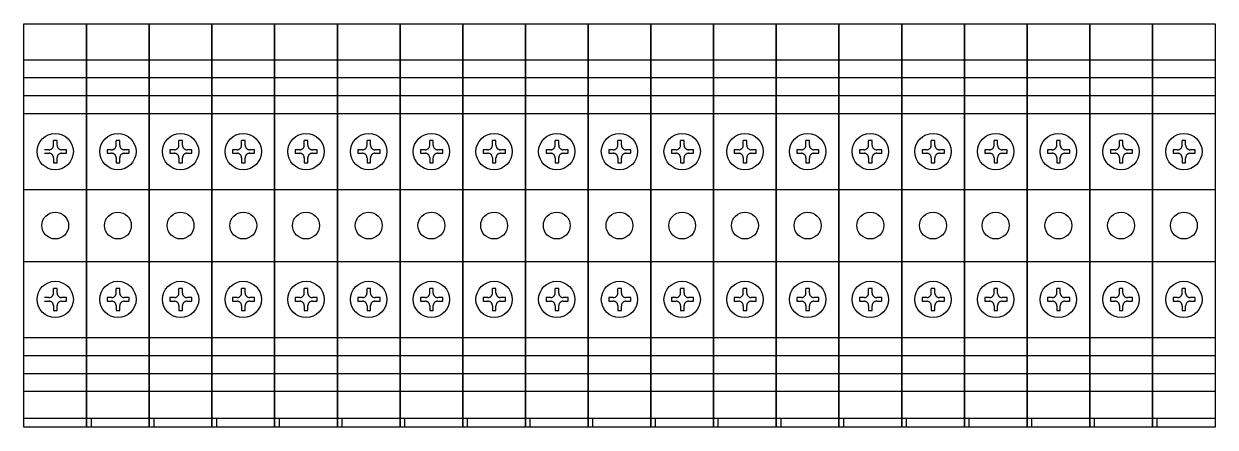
# Model space of a CAD drawing. Extents: x 384754 to 385554, y 356566 to 358766.
# Drawn here: x 385264.6 to 385397.7, y 357416.1 to 357461.1 of the extents above; entities that cross this region are included whole.
import ezdxf

# ---------------------------------------------------------------- set-up
doc = ezdxf.new("R2010")
doc.units = 0
doc.header["$MEASUREMENT"] = 0
doc.linetypes.add('ACAD_ISO02W100', pattern=[15, 12, -3])
doc.layers.add('Layer1', color=7, linetype='Continuous')
doc.layers.add('文字', color=3, linetype='Continuous')

msp = doc.modelspace()

# ---------------------------------------------------------------- linework, layer by layer
at = {"color": 7}
for p, q in [((385264.63, 357457.1), (385271.63, 357457.1)), ((385278.63, 357457.1), (385285.63, 357457.1)), ((385299.64, 357457.1), (385306.64, 357457.1)), ((385313.64, 357457.1), (385320.64, 357457.1)), ((385334.64, 357457.1), (385341.64, 357457.1)), ((385348.65, 357457.1), (385355.65, 357457.1)), ((385369.65, 357457.1), (385376.65, 357457.1)), ((385383.65, 357457.1), (385390.65, 357457.1)), ((385264.63, 357455.1), (385271.63, 357455.1)), ((385278.63, 357455.1), (385285.63, 357455.1)), ((385299.64, 357455.1), (385306.64, 357455.1)), ((385313.64, 357455.1), (385320.64, 357455.1)), ((385334.64, 357455.1), (385341.64, 357455.1)), ((385348.65, 357455.1), (385355.65, 357455.1)), ((385369.65, 357455.1), (385376.65, 357455.1)), ((385383.65, 357455.1), (385390.65, 357455.1)), ((385264.63, 357453.1), (385271.63, 357453.1)), ((385278.63, 357453.1), (385285.63, 357453.1)), ((385299.64, 357453.1), (385306.64, 357453.1)), ((385313.64, 357453.1), (385320.64, 357453.1)), ((385334.64, 357453.1), (385341.64, 357453.1)), ((385348.65, 357453.1), (385355.65, 357453.1)), ((385369.65, 357453.1), (385376.65, 357453.1)), ((385383.65, 357453.1), (385390.65, 357453.1)), ((385264.63, 357451.1), (385271.63, 357451.1)), ((385278.63, 357451.1), (385285.63, 357451.1)), ((385299.64, 357451.1), (385306.64, 357451.1)), ((385313.64, 357451.1), (385320.64, 357451.1)), ((385334.64, 357451.1), (385341.64, 357451.1)), ((385348.65, 357451.1), (385355.65, 357451.1)), ((385369.65, 357451.1), (385376.65, 357451.1)), ((385383.65, 357451.1), (385390.65, 357451.1)), ((385264.63, 357442.6), (385271.63, 357442.6)), ((385278.63, 357442.6), (385285.63, 357442.6)), ((385299.64, 357442.6), (385306.64, 357442.6)), ((385313.64, 357442.6), (385320.64, 357442.6)), ((385334.64, 357442.6), (385341.64, 357442.6)), ((385348.65, 357442.6), (385355.65, 357442.6)), ((385369.65, 357442.6), (385376.65, 357442.6)), ((385383.65, 357442.6), (385390.65, 357442.6)), ((385264.63, 357434.6), (385271.63, 357434.6)), ((385278.63, 357434.6), (385285.63, 357434.6)), ((385299.64, 357434.6), (385306.64, 357434.6)), ((385313.64, 357434.6), (385320.64, 357434.6)), ((385334.64, 357434.6), (385341.64, 357434.6)), ((385348.65, 357434.6), (385355.65, 357434.6)), ((385369.65, 357434.6), (385376.65, 357434.6)), ((385383.65, 357434.6), (385390.65, 357434.6)), ((385264.63, 357426.1), (385271.63, 357426.1)), ((385278.63, 357426.1), (385285.63, 357426.1)), ((385299.64, 357426.1), (385306.64, 357426.1)), ((385313.64, 357426.1), (385320.64, 357426.1)), ((385334.64, 357426.1), (385341.64, 357426.1)), ((385348.65, 357426.1), (385355.65, 357426.1)), ((385369.65, 357426.1), (385376.65, 357426.1)), ((385383.65, 357426.1), (385390.65, 357426.1)), ((385264.63, 357424.1), (385271.63, 357424.1)), ((385278.63, 357424.1), (385285.63, 357424.1)), ((385299.64, 357424.1), (385306.64, 357424.1)), ((385313.64, 357424.1), (385320.64, 357424.1)), ((385334.64, 357424.1), (385341.64, 357424.1)), ((385348.65, 357424.1), (385355.65, 357424.1)), ((385369.65, 357424.1), (385376.65, 357424.1)), ((385383.65, 357424.1), (385390.65, 357424.1)), ((385264.63, 357422.1), (385271.63, 357422.1)), ((385278.63, 357422.1), (385285.63, 357422.1)), ((385299.64, 357422.1), (385306.64, 357422.1)), ((385313.64, 357422.1), (385320.64, 357422.1)), ((385334.64, 357422.1), (385341.64, 357422.1)), ((385348.65, 357422.1), (385355.65, 357422.1)), ((385369.65, 357422.1), (385376.65, 357422.1)), ((385383.65, 357422.1), (385390.65, 357422.1)), ((385264.63, 357420.1), (385271.63, 357420.1)), ((385278.63, 357420.1), (385285.63, 357420.1)), ((385299.64, 357420.1), (385306.64, 357420.1)), ((385313.64, 357420.1), (385320.64, 357420.1)), ((385334.64, 357420.1), (385341.64, 357420.1)), ((385348.65, 357420.1), (385355.65, 357420.1)), ((385369.65, 357420.1), (385376.65, 357420.1)), ((385383.65, 357420.1), (385390.65, 357420.1)), ((385264.63, 357417.1), (385271.63, 357417.1)), ((385278.63, 357417.1), (385285.63, 357417.1)), ((385279.13, 357417.1), (385279.13, 357416.1)), ((385299.64, 357417.1), (385306.64, 357417.1)), ((385300.14, 357417.1), (385300.14, 357416.1)), ((385313.64, 357417.1), (385320.64, 357417.1)), ((385314.14, 357417.1), (385314.14, 357416.1)), ((385334.64, 357417.1), (385341.64, 357417.1)), ((385335.14, 357417.1), (385335.14, 357416.1)), ((385348.65, 357417.1), (385355.65, 357417.1)), ((385349.15, 357417.1), (385349.15, 357416.1)), ((385369.65, 357417.1), (385376.65, 357417.1)), ((385370.15, 357417.1), (385370.15, 357416.1)), ((385383.65, 357417.1), (385390.65, 357417.1)), ((385384.15, 357417.1), (385384.15, 357416.1))]:
    msp.add_line(p, q, dxfattribs=at)
at = {"color": 4}
for p, q in [((385271.63, 357457.1), (385278.63, 357457.1)), ((385306.64, 357457.1), (385313.64, 357457.1)), ((385341.64, 357457.1), (385348.65, 357457.1)), ((385376.65, 357457.1), (385383.65, 357457.1)), ((385271.63, 357455.1), (385278.63, 357455.1)), ((385306.64, 357455.1), (385313.64, 357455.1)), ((385341.64, 357455.1), (385348.65, 357455.1)), ((385376.65, 357455.1), (385383.65, 357455.1)), ((385271.63, 357453.1), (385278.63, 357453.1)), ((385306.64, 357453.1), (385313.64, 357453.1)), ((385341.64, 357453.1), (385348.65, 357453.1)), ((385376.65, 357453.1), (385383.65, 357453.1)), ((385271.63, 357451.1), (385278.63, 357451.1)), ((385306.64, 357451.1), (385313.64, 357451.1)), ((385341.64, 357451.1), (385348.65, 357451.1)), ((385376.65, 357451.1), (385383.65, 357451.1)), ((385271.63, 357442.6), (385278.63, 357442.6)), ((385306.64, 357442.6), (385313.64, 357442.6)), ((385341.64, 357442.6), (385348.65, 357442.6)), ((385376.65, 357442.6), (385383.65, 357442.6)), ((385271.63, 357434.6), (385278.63, 357434.6)), ((385306.64, 357434.6), (385313.64, 357434.6)), ((385341.64, 357434.6), (385348.65, 357434.6)), ((385376.65, 357434.6), (385383.65, 357434.6)), ((385271.63, 357426.1), (385278.63, 357426.1)), ((385306.64, 357426.1), (385313.64, 357426.1)), ((385341.64, 357426.1), (385348.65, 357426.1)), ((385376.65, 357426.1), (385383.65, 357426.1)), ((385271.63, 357424.1), (385278.63, 357424.1)), ((385306.64, 357424.1), (385313.64, 357424.1)), ((385341.64, 357424.1), (385348.65, 357424.1)), ((385376.65, 357424.1), (385383.65, 357424.1)), ((385271.63, 357422.1), (385278.63, 357422.1)), ((385306.64, 357422.1), (385313.64, 357422.1)), ((385341.64, 357422.1), (385348.65, 357422.1)), ((385376.65, 357422.1), (385383.65, 357422.1)), ((385271.63, 357420.1), (385278.63, 357420.1)), ((385306.64, 357420.1), (385313.64, 357420.1)), ((385341.64, 357420.1), (385348.65, 357420.1)), ((385376.65, 357420.1), (385383.65, 357420.1)), ((385271.63, 357417.1), (385278.63, 357417.1)), ((385272.13, 357417.1), (385272.13, 357416.1)), ((385306.64, 357417.1), (385313.64, 357417.1)), ((385307.14, 357417.1), (385307.14, 357416.1)), ((385341.64, 357417.1), (385348.65, 357417.1)), ((385342.14, 357417.1), (385342.14, 357416.1)), ((385376.65, 357417.1), (385383.65, 357417.1)), ((385377.15, 357417.1), (385377.15, 357416.1))]:
    msp.add_line(p, q, dxfattribs=at)
at = {"color": 3}
for p, q in [((385285.63, 357457.1), (385292.63, 357457.1)), ((385320.64, 357457.1), (385327.64, 357457.1)), ((385355.65, 357457.1), (385362.65, 357457.1)), ((385390.65, 357457.1), (385397.66, 357457.1)), ((385285.63, 357455.1), (385292.63, 357455.1)), ((385320.64, 357455.1), (385327.64, 357455.1)), ((385355.65, 357455.1), (385362.65, 357455.1)), ((385390.65, 357455.1), (385397.66, 357455.1)), ((385285.63, 357453.1), (385292.63, 357453.1)), ((385320.64, 357453.1), (385327.64, 357453.1)), ((385355.65, 357453.1), (385362.65, 357453.1)), ((385390.65, 357453.1), (385397.66, 357453.1)), ((385285.63, 357451.1), (385292.63, 357451.1)), ((385320.64, 357451.1), (385327.64, 357451.1)), ((385355.65, 357451.1), (385362.65, 357451.1)), ((385390.65, 357451.1), (385397.66, 357451.1)), ((385285.63, 357442.6), (385292.63, 357442.6)), ((385320.64, 357442.6), (385327.64, 357442.6)), ((385355.65, 357442.6), (385362.65, 357442.6)), ((385390.65, 357442.6), (385397.66, 357442.6)), ((385285.63, 357434.6), (385292.63, 357434.6)), ((385320.64, 357434.6), (385327.64, 357434.6)), ((385355.65, 357434.6), (385362.65, 357434.6)), ((385390.65, 357434.6), (385397.66, 357434.6)), ((385285.63, 357426.1), (385292.63, 357426.1)), ((385320.64, 357426.1), (385327.64, 357426.1)), ((385355.65, 357426.1), (385362.65, 357426.1)), ((385390.65, 357426.1), (385397.66, 357426.1)), ((385285.63, 357424.1), (385292.63, 357424.1)), ((385320.64, 357424.1), (385327.64, 357424.1)), ((385355.65, 357424.1), (385362.65, 357424.1)), ((385390.65, 357424.1), (385397.66, 357424.1)), ((385285.63, 357422.1), (385292.63, 357422.1)), ((385320.64, 357422.1), (385327.64, 357422.1)), ((385355.65, 357422.1), (385362.65, 357422.1)), ((385390.65, 357422.1), (385397.66, 357422.1)), ((385285.63, 357420.1), (385292.63, 357420.1)), ((385320.64, 357420.1), (385327.64, 357420.1)), ((385355.65, 357420.1), (385362.65, 357420.1)), ((385390.65, 357420.1), (385397.66, 357420.1)), ((385285.63, 357417.1), (385292.63, 357417.1)), ((385286.13, 357417.1), (385286.13, 357416.1)), ((385320.64, 357417.1), (385327.64, 357417.1)), ((385321.14, 357417.1), (385321.14, 357416.1)), ((385355.65, 357417.1), (385362.65, 357417.1)), ((385356.15, 357417.1), (385356.15, 357416.1)), ((385390.65, 357417.1), (385397.66, 357417.1)), ((385391.15, 357417.1), (385391.15, 357416.1))]:
    msp.add_line(p, q, dxfattribs=at)
at = {"color": 1}
for p, q in [((385292.63, 357457.1), (385299.64, 357457.1)), ((385327.64, 357457.1), (385334.64, 357457.1)), ((385362.65, 357457.1), (385369.65, 357457.1)), ((385292.63, 357455.1), (385299.64, 357455.1)), ((385327.64, 357455.1), (385334.64, 357455.1)), ((385362.65, 357455.1), (385369.65, 357455.1)), ((385292.63, 357453.1), (385299.64, 357453.1)), ((385327.64, 357453.1), (385334.64, 357453.1)), ((385362.65, 357453.1), (385369.65, 357453.1)), ((385292.63, 357451.1), (385299.64, 357451.1)), ((385327.64, 357451.1), (385334.64, 357451.1)), ((385362.65, 357451.1), (385369.65, 357451.1)), ((385292.63, 357442.6), (385299.64, 357442.6)), ((385327.64, 357442.6), (385334.64, 357442.6)), ((385362.65, 357442.6), (385369.65, 357442.6)), ((385292.63, 357434.6), (385299.64, 357434.6)), ((385327.64, 357434.6), (385334.64, 357434.6)), ((385362.65, 357434.6), (385369.65, 357434.6)), ((385292.63, 357426.1), (385299.64, 357426.1)), ((385327.64, 357426.1), (385334.64, 357426.1)), ((385362.65, 357426.1), (385369.65, 357426.1)), ((385292.63, 357424.1), (385299.64, 357424.1)), ((385327.64, 357424.1), (385334.64, 357424.1)), ((385362.65, 357424.1), (385369.65, 357424.1)), ((385292.63, 357422.1), (385299.64, 357422.1)), ((385327.64, 357422.1), (385334.64, 357422.1)), ((385362.65, 357422.1), (385369.65, 357422.1)), ((385292.63, 357420.1), (385299.64, 357420.1)), ((385327.64, 357420.1), (385334.64, 357420.1)), ((385362.65, 357420.1), (385369.65, 357420.1)), ((385292.63, 357417.1), (385299.64, 357417.1)), ((385293.13, 357417.1), (385293.13, 357416.1)), ((385327.64, 357417.1), (385334.64, 357417.1)), ((385328.14, 357417.1), (385328.14, 357416.1)), ((385362.65, 357417.1), (385369.65, 357417.1)), ((385363.15, 357417.1), (385363.15, 357416.1))]:
    msp.add_line(p, q, dxfattribs=at)
at = {"color": 7, "elevation": 0}
for points in [[(385264.63, 357461.1), (385271.63, 357461.1), (385271.63, 357416.1), (385264.63, 357416.1)], [(385278.63, 357461.1), (385285.63, 357461.1), (385285.63, 357416.1), (385278.63, 357416.1)], [(385299.64, 357461.1), (385306.64, 357461.1), (385306.64, 357416.1), (385299.64, 357416.1)], [(385313.64, 357461.1), (385320.64, 357461.1), (385320.64, 357416.1), (385313.64, 357416.1)], [(385334.64, 357461.1), (385341.64, 357461.1), (385341.64, 357416.1), (385334.64, 357416.1)], [(385348.65, 357461.1), (385355.65, 357461.1), (385355.65, 357416.1), (385348.65, 357416.1)], [(385369.65, 357461.1), (385376.65, 357461.1), (385376.65, 357416.1), (385369.65, 357416.1)], [(385383.65, 357461.1), (385390.65, 357461.1), (385390.65, 357416.1), (385383.65, 357416.1)]]:
    msp.add_lwpolyline(points, close=True, dxfattribs=at)
at = {"color": 4, "elevation": 0}
for points in [[(385271.63, 357461.1), (385278.63, 357461.1), (385278.63, 357416.1), (385271.63, 357416.1)], [(385306.64, 357461.1), (385313.64, 357461.1), (385313.64, 357416.1), (385306.64, 357416.1)], [(385341.64, 357461.1), (385348.65, 357461.1), (385348.65, 357416.1), (385341.64, 357416.1)], [(385376.65, 357461.1), (385383.65, 357461.1), (385383.65, 357416.1), (385376.65, 357416.1)]]:
    msp.add_lwpolyline(points, close=True, dxfattribs=at)
at = {"color": 3, "elevation": 0}
for points in [[(385285.63, 357461.1), (385292.63, 357461.1), (385292.63, 357416.1), (385285.63, 357416.1)], [(385320.64, 357461.1), (385327.64, 357461.1), (385327.64, 357416.1), (385320.64, 357416.1)], [(385355.65, 357461.1), (385362.65, 357461.1), (385362.65, 357416.1), (385355.65, 357416.1)], [(385390.65, 357461.1), (385397.66, 357461.1), (385397.66, 357416.1), (385390.65, 357416.1)]]:
    msp.add_lwpolyline(points, close=True, dxfattribs=at)
at = {"color": 1, "elevation": 0}
for points in [[(385292.63, 357461.1), (385299.64, 357461.1), (385299.64, 357416.1), (385292.63, 357416.1)], [(385327.64, 357461.1), (385334.64, 357461.1), (385334.64, 357416.1), (385327.64, 357416.1)], [(385362.65, 357461.1), (385369.65, 357461.1), (385369.65, 357416.1), (385362.65, 357416.1)]]:
    msp.add_lwpolyline(points, close=True, dxfattribs=at)
at = {"color": 7}
for centre in [(385268.13, 357438.6), (385282.13, 357438.6), (385303.14, 357438.6), (385317.14, 357438.6), (385338.14, 357438.6), (385352.15, 357438.6), (385373.15, 357438.6), (385387.15, 357438.6)]:
    msp.add_circle(centre, 1.5, dxfattribs=at)
at = {"color": 4}
for centre in [(385275.13, 357438.6), (385310.14, 357438.6), (385345.15, 357438.6), (385380.15, 357438.6)]:
    msp.add_circle(centre, 1.5, dxfattribs=at)
at = {"color": 3}
for centre in [(385289.13, 357438.6), (385324.14, 357438.6), (385359.15, 357438.6), (385394.16, 357438.6)]:
    msp.add_circle(centre, 1.5, dxfattribs=at)
at = {"color": 1}
for centre in [(385296.14, 357438.6), (385331.14, 357438.6), (385366.15, 357438.6)]:
    msp.add_circle(centre, 1.5, dxfattribs=at)
at = {"layer": 'Layer1', "color": 7, "lineweight": -3, "ltscale": 50}
for centre in [(385268.13, 357446.85), (385282.13, 357446.85), (385303.14, 357446.85), (385317.14, 357446.85), (385338.14, 357446.85), (385352.15, 357446.85), (385373.15, 357446.85), (385387.15, 357446.85), (385268.13, 357430.35), (385282.13, 357430.35), (385303.14, 357430.35), (385317.14, 357430.35), (385338.14, 357430.35), (385352.15, 357430.35), (385373.15, 357430.35), (385387.15, 357430.35)]:
    msp.add_circle(centre, 2.03, dxfattribs=at)
at = {"layer": 'Layer1', "color": 4, "lineweight": -3, "ltscale": 50}
for centre in [(385275.13, 357446.85), (385310.14, 357446.85), (385345.15, 357446.85), (385380.15, 357446.85), (385275.13, 357430.35), (385310.14, 357430.35), (385345.15, 357430.35), (385380.15, 357430.35)]:
    msp.add_circle(centre, 2.03, dxfattribs=at)
at = {"layer": 'Layer1', "color": 3, "lineweight": -3, "ltscale": 50}
for centre in [(385289.13, 357446.85), (385324.14, 357446.85), (385359.15, 357446.85), (385394.16, 357446.85), (385289.13, 357430.35), (385324.14, 357430.35), (385359.15, 357430.35), (385394.16, 357430.35)]:
    msp.add_circle(centre, 2.03, dxfattribs=at)
at = {"layer": 'Layer1', "color": 1, "lineweight": -3, "ltscale": 50}
for centre in [(385296.14, 357446.85), (385331.14, 357446.85), (385366.15, 357446.85), (385296.14, 357430.35), (385331.14, 357430.35), (385366.15, 357430.35)]:
    msp.add_circle(centre, 2.03, dxfattribs=at)
at = {"layer": '文字', "color": 7, "linetype": 'ACAD_ISO02W100'}
for p, q in [((385268.34, 357448.08), (385267.94, 357448.08)), ((385267.94, 357447.56), (385267.94, 357448.08)), ((385268.34, 357447.56), (385268.34, 357448.08)), ((385282.34, 357448.08), (385281.95, 357448.08)), ((385281.95, 357447.56), (385281.95, 357448.08)), ((385282.34, 357447.56), (385282.34, 357448.08)), ((385303.34, 357448.08), (385302.95, 357448.08)), ((385302.95, 357447.56), (385302.95, 357448.08)), ((385303.34, 357447.56), (385303.34, 357448.08)), ((385317.35, 357448.08), (385316.95, 357448.08)), ((385316.95, 357447.56), (385316.95, 357448.08)), ((385317.35, 357447.56), (385317.35, 357448.08)), ((385338.35, 357448.08), (385337.96, 357448.08)), ((385337.96, 357447.56), (385337.96, 357448.08)), ((385338.35, 357447.56), (385338.35, 357448.08)), ((385352.35, 357448.08), (385351.96, 357448.08)), ((385351.96, 357447.56), (385351.96, 357448.08)), ((385352.35, 357447.56), (385352.35, 357448.08)), ((385373.36, 357448.08), (385372.96, 357448.08)), ((385372.96, 357447.56), (385372.96, 357448.08)), ((385373.36, 357447.56), (385373.36, 357448.08)), ((385387.36, 357448.08), (385386.97, 357448.08)), ((385386.97, 357447.56), (385386.97, 357448.08)), ((385387.36, 357447.56), (385387.36, 357448.08)), ((385267.43, 357447.05), (385266.92, 357447.05)), ((385266.92, 357446.66), (385267.43, 357446.66)), ((385267.94, 357446.15), (385267.94, 357445.6)), ((385268.34, 357445.6), (385268.34, 357446.15)), ((385269.4, 357447.05), (385268.85, 357447.05)), ((385268.85, 357446.66), (385269.4, 357446.66)), ((385269.4, 357446.66), (385269.4, 357447.05)), ((385281.44, 357447.05), (385280.93, 357447.05)), ((385280.93, 357447.05), (385280.93, 357446.66)), ((385280.93, 357446.66), (385281.44, 357446.66)), ((385281.95, 357446.15), (385281.95, 357445.6)), ((385282.34, 357445.6), (385282.34, 357446.15)), ((385283.4, 357447.05), (385282.85, 357447.05)), ((385282.85, 357446.66), (385283.4, 357446.66)), ((385283.4, 357446.66), (385283.4, 357447.05)), ((385302.44, 357447.05), (385301.93, 357447.05)), ((385301.93, 357447.05), (385301.93, 357446.66)), ((385301.93, 357446.66), (385302.44, 357446.66)), ((385302.95, 357446.15), (385302.95, 357445.6)), ((385303.34, 357445.6), (385303.34, 357446.15)), ((385304.4, 357447.05), (385303.85, 357447.05)), ((385303.85, 357446.66), (385304.4, 357446.66)), ((385304.4, 357446.66), (385304.4, 357447.05)), ((385316.44, 357447.05), (385315.93, 357447.05)), ((385315.93, 357447.05), (385315.93, 357446.66)), ((385315.93, 357446.66), (385316.44, 357446.66)), ((385316.95, 357446.15), (385316.95, 357445.6)), ((385317.35, 357445.6), (385317.35, 357446.15)), ((385318.41, 357447.05), (385317.86, 357447.05)), ((385317.86, 357446.66), (385318.41, 357446.66)), ((385318.41, 357446.66), (385318.41, 357447.05)), ((385337.45, 357447.05), (385336.94, 357447.05)), ((385336.94, 357447.05), (385336.94, 357446.66)), ((385336.94, 357446.66), (385337.45, 357446.66)), ((385337.96, 357446.15), (385337.96, 357445.6)), ((385338.35, 357445.6), (385338.35, 357446.15)), ((385339.41, 357447.05), (385338.86, 357447.05)), ((385338.86, 357446.66), (385339.41, 357446.66)), ((385339.41, 357446.66), (385339.41, 357447.05)), ((385351.45, 357447.05), (385350.94, 357447.05)), ((385350.94, 357447.05), (385350.94, 357446.66)), ((385350.94, 357446.66), (385351.45, 357446.66)), ((385351.96, 357446.15), (385351.96, 357445.6)), ((385352.35, 357445.6), (385352.35, 357446.15)), ((385353.41, 357447.05), (385352.86, 357447.05)), ((385352.86, 357446.66), (385353.41, 357446.66)), ((385353.41, 357446.66), (385353.41, 357447.05)), ((385372.46, 357447.05), (385371.95, 357447.05)), ((385371.95, 357447.05), (385371.95, 357446.66)), ((385371.95, 357446.66), (385372.46, 357446.66)), ((385372.96, 357446.15), (385372.96, 357445.6)), ((385373.36, 357445.6), (385373.36, 357446.15)), ((385374.42, 357447.05), (385373.87, 357447.05)), ((385373.87, 357446.66), (385374.42, 357446.66)), ((385374.42, 357446.66), (385374.42, 357447.05)), ((385386.46, 357447.05), (385385.95, 357447.05)), ((385385.95, 357447.05), (385385.95, 357446.66)), ((385385.95, 357446.66), (385386.46, 357446.66)), ((385386.97, 357446.15), (385386.97, 357445.6)), ((385387.36, 357445.6), (385387.36, 357446.15)), ((385388.42, 357447.05), (385387.87, 357447.05)), ((385387.87, 357446.66), (385388.42, 357446.66)), ((385388.42, 357446.66), (385388.42, 357447.05)), ((385267.94, 357445.6), (385268.34, 357445.6)), ((385281.95, 357445.6), (385282.34, 357445.6)), ((385302.95, 357445.6), (385303.34, 357445.6)), ((385316.95, 357445.6), (385317.35, 357445.6)), ((385337.96, 357445.6), (385338.35, 357445.6)), ((385351.96, 357445.6), (385352.35, 357445.6)), ((385372.96, 357445.6), (385373.36, 357445.6)), ((385386.97, 357445.6), (385387.36, 357445.6)), ((385268.34, 357431.58), (385267.94, 357431.58)), ((385267.94, 357431.06), (385267.94, 357431.58)), ((385268.34, 357431.06), (385268.34, 357431.58)), ((385282.34, 357431.58), (385281.95, 357431.58)), ((385281.95, 357431.06), (385281.95, 357431.58)), ((385282.34, 357431.06), (385282.34, 357431.58)), ((385303.34, 357431.58), (385302.95, 357431.58)), ((385302.95, 357431.06), (385302.95, 357431.58)), ((385303.34, 357431.06), (385303.34, 357431.58)), ((385317.35, 357431.58), (385316.95, 357431.58)), ((385316.95, 357431.06), (385316.95, 357431.58)), ((385317.35, 357431.06), (385317.35, 357431.58)), ((385338.35, 357431.58), (385337.96, 357431.58)), ((385337.96, 357431.06), (385337.96, 357431.58)), ((385338.35, 357431.06), (385338.35, 357431.58)), ((385352.35, 357431.58), (385351.96, 357431.58)), ((385351.96, 357431.06), (385351.96, 357431.58)), ((385352.35, 357431.06), (385352.35, 357431.58)), ((385373.36, 357431.58), (385372.96, 357431.58)), ((385372.96, 357431.06), (385372.96, 357431.58)), ((385373.36, 357431.06), (385373.36, 357431.58)), ((385387.36, 357431.58), (385386.97, 357431.58)), ((385386.97, 357431.06), (385386.97, 357431.58)), ((385387.36, 357431.06), (385387.36, 357431.58)), ((385267.43, 357430.55), (385266.92, 357430.55)), ((385266.92, 357430.16), (385267.43, 357430.16)), ((385269.4, 357430.55), (385268.85, 357430.55)), ((385268.85, 357430.16), (385269.4, 357430.16)), ((385269.4, 357430.16), (385269.4, 357430.55)), ((385281.44, 357430.55), (385280.93, 357430.55)), ((385280.93, 357430.55), (385280.93, 357430.16)), ((385280.93, 357430.16), (385281.44, 357430.16)), ((385283.4, 357430.55), (385282.85, 357430.55)), ((385282.85, 357430.16), (385283.4, 357430.16)), ((385283.4, 357430.16), (385283.4, 357430.55)), ((385302.44, 357430.55), (385301.93, 357430.55)), ((385301.93, 357430.55), (385301.93, 357430.16)), ((385301.93, 357430.16), (385302.44, 357430.16)), ((385304.4, 357430.55), (385303.85, 357430.55)), ((385303.85, 357430.16), (385304.4, 357430.16)), ((385304.4, 357430.16), (385304.4, 357430.55)), ((385316.44, 357430.55), (385315.93, 357430.55)), ((385315.93, 357430.55), (385315.93, 357430.16)), ((385315.93, 357430.16), (385316.44, 357430.16)), ((385318.41, 357430.55), (385317.86, 357430.55)), ((385317.86, 357430.16), (385318.41, 357430.16)), ((385318.41, 357430.16), (385318.41, 357430.55)), ((385337.45, 357430.55), (385336.94, 357430.55)), ((385336.94, 357430.55), (385336.94, 357430.16)), ((385336.94, 357430.16), (385337.45, 357430.16)), ((385339.41, 357430.55), (385338.86, 357430.55)), ((385338.86, 357430.16), (385339.41, 357430.16)), ((385339.41, 357430.16), (385339.41, 357430.55)), ((385351.45, 357430.55), (385350.94, 357430.55)), ((385350.94, 357430.55), (385350.94, 357430.16)), ((385350.94, 357430.16), (385351.45, 357430.16)), ((385353.41, 357430.55), (385352.86, 357430.55)), ((385352.86, 357430.16), (385353.41, 357430.16)), ((385353.41, 357430.16), (385353.41, 357430.55)), ((385372.46, 357430.55), (385371.95, 357430.55)), ((385371.95, 357430.55), (385371.95, 357430.16)), ((385371.95, 357430.16), (385372.46, 357430.16)), ((385374.42, 357430.55), (385373.87, 357430.55)), ((385373.87, 357430.16), (385374.42, 357430.16)), ((385374.42, 357430.16), (385374.42, 357430.55)), ((385386.46, 357430.55), (385385.95, 357430.55)), ((385385.95, 357430.55), (385385.95, 357430.16)), ((385385.95, 357430.16), (385386.46, 357430.16)), ((385388.42, 357430.55), (385387.87, 357430.55)), ((385387.87, 357430.16), (385388.42, 357430.16)), ((385388.42, 357430.16), (385388.42, 357430.55)), ((385267.94, 357429.65), (385267.94, 357429.1)), ((385267.94, 357429.1), (385268.34, 357429.1)), ((385268.34, 357429.1), (385268.34, 357429.65)), ((385281.95, 357429.65), (385281.95, 357429.1)), ((385281.95, 357429.1), (385282.34, 357429.1)), ((385282.34, 357429.1), (385282.34, 357429.65)), ((385302.95, 357429.65), (385302.95, 357429.1)), ((385302.95, 357429.1), (385303.34, 357429.1)), ((385303.34, 357429.1), (385303.34, 357429.65)), ((385316.95, 357429.65), (385316.95, 357429.1)), ((385316.95, 357429.1), (385317.35, 357429.1)), ((385317.35, 357429.1), (385317.35, 357429.65)), ((385337.96, 357429.65), (385337.96, 357429.1)), ((385337.96, 357429.1), (385338.35, 357429.1)), ((385338.35, 357429.1), (385338.35, 357429.65)), ((385351.96, 357429.65), (385351.96, 357429.1)), ((385351.96, 357429.1), (385352.35, 357429.1)), ((385352.35, 357429.1), (385352.35, 357429.65)), ((385372.96, 357429.65), (385372.96, 357429.1)), ((385372.96, 357429.1), (385373.36, 357429.1)), ((385373.36, 357429.1), (385373.36, 357429.65)), ((385386.97, 357429.65), (385386.97, 357429.1)), ((385386.97, 357429.1), (385387.36, 357429.1)), ((385387.36, 357429.1), (385387.36, 357429.65))]:
    msp.add_line(p, q, dxfattribs=at)
at = {"layer": '文字', "color": 4, "linetype": 'ACAD_ISO02W100'}
for p, q in [((385275.34, 357448.08), (385274.94, 357448.08)), ((385274.94, 357447.56), (385274.94, 357448.08)), ((385275.34, 357447.56), (385275.34, 357448.08)), ((385310.35, 357448.08), (385309.95, 357448.08)), ((385309.95, 357447.56), (385309.95, 357448.08)), ((385310.35, 357447.56), (385310.35, 357448.08)), ((385345.35, 357448.08), (385344.96, 357448.08)), ((385344.96, 357447.56), (385344.96, 357448.08)), ((385345.35, 357447.56), (385345.35, 357448.08)), ((385380.36, 357448.08), (385379.97, 357448.08)), ((385379.97, 357447.56), (385379.97, 357448.08)), ((385380.36, 357447.56), (385380.36, 357448.08)), ((385274.43, 357447.05), (385273.93, 357447.05)), ((385273.93, 357447.05), (385273.93, 357446.66)), ((385273.93, 357446.66), (385274.43, 357446.66)), ((385274.94, 357446.15), (385274.94, 357445.6)), ((385275.34, 357445.6), (385275.34, 357446.15)), ((385276.4, 357447.05), (385275.85, 357447.05)), ((385275.85, 357446.66), (385276.4, 357446.66)), ((385276.4, 357446.66), (385276.4, 357447.05)), ((385309.44, 357447.05), (385308.93, 357447.05)), ((385308.93, 357447.05), (385308.93, 357446.66)), ((385308.93, 357446.66), (385309.44, 357446.66)), ((385309.95, 357446.15), (385309.95, 357445.6)), ((385310.35, 357445.6), (385310.35, 357446.15)), ((385311.41, 357447.05), (385310.85, 357447.05)), ((385310.85, 357446.66), (385311.41, 357446.66)), ((385311.41, 357446.66), (385311.41, 357447.05)), ((385344.45, 357447.05), (385343.94, 357447.05)), ((385343.94, 357447.05), (385343.94, 357446.66)), ((385343.94, 357446.66), (385344.45, 357446.66)), ((385344.96, 357446.15), (385344.96, 357445.6)), ((385345.35, 357445.6), (385345.35, 357446.15)), ((385346.41, 357447.05), (385345.86, 357447.05)), ((385345.86, 357446.66), (385346.41, 357446.66)), ((385346.41, 357446.66), (385346.41, 357447.05)), ((385379.46, 357447.05), (385378.95, 357447.05)), ((385378.95, 357447.05), (385378.95, 357446.66)), ((385378.95, 357446.66), (385379.46, 357446.66)), ((385379.97, 357446.15), (385379.97, 357445.6)), ((385380.36, 357445.6), (385380.36, 357446.15)), ((385381.42, 357447.05), (385380.87, 357447.05)), ((385380.87, 357446.66), (385381.42, 357446.66)), ((385381.42, 357446.66), (385381.42, 357447.05)), ((385274.94, 357445.6), (385275.34, 357445.6)), ((385309.95, 357445.6), (385310.35, 357445.6)), ((385344.96, 357445.6), (385345.35, 357445.6)), ((385379.97, 357445.6), (385380.36, 357445.6)), ((385275.34, 357431.58), (385274.94, 357431.58)), ((385274.94, 357431.06), (385274.94, 357431.58)), ((385275.34, 357431.06), (385275.34, 357431.58)), ((385310.35, 357431.58), (385309.95, 357431.58)), ((385309.95, 357431.06), (385309.95, 357431.58)), ((385310.35, 357431.06), (385310.35, 357431.58)), ((385345.35, 357431.58), (385344.96, 357431.58)), ((385344.96, 357431.06), (385344.96, 357431.58)), ((385345.35, 357431.06), (385345.35, 357431.58)), ((385380.36, 357431.58), (385379.97, 357431.58)), ((385379.97, 357431.06), (385379.97, 357431.58)), ((385380.36, 357431.06), (385380.36, 357431.58)), ((385274.43, 357430.55), (385273.93, 357430.55)), ((385273.93, 357430.55), (385273.93, 357430.16)), ((385273.93, 357430.16), (385274.43, 357430.16)), ((385276.4, 357430.55), (385275.85, 357430.55)), ((385275.85, 357430.16), (385276.4, 357430.16)), ((385276.4, 357430.16), (385276.4, 357430.55)), ((385309.44, 357430.55), (385308.93, 357430.55)), ((385308.93, 357430.55), (385308.93, 357430.16)), ((385308.93, 357430.16), (385309.44, 357430.16)), ((385311.41, 357430.55), (385310.85, 357430.55)), ((385310.85, 357430.16), (385311.41, 357430.16)), ((385311.41, 357430.16), (385311.41, 357430.55)), ((385344.45, 357430.55), (385343.94, 357430.55)), ((385343.94, 357430.55), (385343.94, 357430.16)), ((385343.94, 357430.16), (385344.45, 357430.16)), ((385346.41, 357430.55), (385345.86, 357430.55)), ((385345.86, 357430.16), (385346.41, 357430.16)), ((385346.41, 357430.16), (385346.41, 357430.55)), ((385379.46, 357430.55), (385378.95, 357430.55)), ((385378.95, 357430.55), (385378.95, 357430.16)), ((385378.95, 357430.16), (385379.46, 357430.16)), ((385381.42, 357430.55), (385380.87, 357430.55)), ((385380.87, 357430.16), (385381.42, 357430.16)), ((385381.42, 357430.16), (385381.42, 357430.55)), ((385274.94, 357429.65), (385274.94, 357429.1)), ((385274.94, 357429.1), (385275.34, 357429.1)), ((385275.34, 357429.1), (385275.34, 357429.65)), ((385309.95, 357429.65), (385309.95, 357429.1)), ((385309.95, 357429.1), (385310.35, 357429.1)), ((385310.35, 357429.1), (385310.35, 357429.65)), ((385344.96, 357429.65), (385344.96, 357429.1)), ((385344.96, 357429.1), (385345.35, 357429.1)), ((385345.35, 357429.1), (385345.35, 357429.65)), ((385379.97, 357429.65), (385379.97, 357429.1)), ((385379.97, 357429.1), (385380.36, 357429.1)), ((385380.36, 357429.1), (385380.36, 357429.65))]:
    msp.add_line(p, q, dxfattribs=at)
at = {"layer": '文字', "color": 3, "linetype": 'ACAD_ISO02W100'}
for p, q in [((385289.34, 357448.08), (385288.95, 357448.08)), ((385288.95, 357447.56), (385288.95, 357448.08)), ((385289.34, 357447.56), (385289.34, 357448.08)), ((385324.35, 357448.08), (385323.95, 357448.08)), ((385323.95, 357447.56), (385323.95, 357448.08)), ((385324.35, 357447.56), (385324.35, 357448.08)), ((385359.36, 357448.08), (385358.96, 357448.08)), ((385358.96, 357447.56), (385358.96, 357448.08)), ((385359.36, 357447.56), (385359.36, 357448.08)), ((385394.36, 357448.08), (385393.97, 357448.08)), ((385393.97, 357447.56), (385393.97, 357448.08)), ((385394.36, 357447.56), (385394.36, 357448.08)), ((385288.44, 357447.05), (385287.93, 357447.05)), ((385287.93, 357447.05), (385287.93, 357446.66)), ((385287.93, 357446.66), (385288.44, 357446.66)), ((385288.95, 357446.15), (385288.95, 357445.6)), ((385289.34, 357445.6), (385289.34, 357446.15)), ((385290.4, 357447.05), (385289.85, 357447.05)), ((385289.85, 357446.66), (385290.4, 357446.66)), ((385290.4, 357446.66), (385290.4, 357447.05)), ((385323.45, 357447.05), (385322.94, 357447.05)), ((385322.94, 357447.05), (385322.94, 357446.66)), ((385322.94, 357446.66), (385323.45, 357446.66)), ((385323.95, 357446.15), (385323.95, 357445.6)), ((385324.35, 357445.6), (385324.35, 357446.15)), ((385325.41, 357447.05), (385324.86, 357447.05)), ((385324.86, 357446.66), (385325.41, 357446.66)), ((385325.41, 357446.66), (385325.41, 357447.05)), ((385358.45, 357447.05), (385357.94, 357447.05)), ((385357.94, 357447.05), (385357.94, 357446.66)), ((385357.94, 357446.66), (385358.45, 357446.66)), ((385358.96, 357446.15), (385358.96, 357445.6)), ((385359.36, 357445.6), (385359.36, 357446.15)), ((385360.42, 357447.05), (385359.86, 357447.05)), ((385359.86, 357446.66), (385360.42, 357446.66)), ((385360.42, 357446.66), (385360.42, 357447.05)), ((385393.46, 357447.05), (385392.95, 357447.05)), ((385392.95, 357447.05), (385392.95, 357446.66)), ((385392.95, 357446.66), (385393.46, 357446.66)), ((385393.97, 357446.15), (385393.97, 357445.6)), ((385394.36, 357445.6), (385394.36, 357446.15)), ((385395.42, 357447.05), (385394.87, 357447.05)), ((385394.87, 357446.66), (385395.42, 357446.66)), ((385395.42, 357446.66), (385395.42, 357447.05)), ((385288.95, 357445.6), (385289.34, 357445.6)), ((385323.95, 357445.6), (385324.35, 357445.6)), ((385358.96, 357445.6), (385359.36, 357445.6)), ((385393.97, 357445.6), (385394.36, 357445.6)), ((385289.34, 357431.58), (385288.95, 357431.58)), ((385288.95, 357431.06), (385288.95, 357431.58)), ((385289.34, 357431.06), (385289.34, 357431.58)), ((385324.35, 357431.58), (385323.95, 357431.58)), ((385323.95, 357431.06), (385323.95, 357431.58)), ((385324.35, 357431.06), (385324.35, 357431.58)), ((385359.36, 357431.58), (385358.96, 357431.58)), ((385358.96, 357431.06), (385358.96, 357431.58)), ((385359.36, 357431.06), (385359.36, 357431.58)), ((385394.36, 357431.58), (385393.97, 357431.58)), ((385393.97, 357431.06), (385393.97, 357431.58)), ((385394.36, 357431.06), (385394.36, 357431.58)), ((385288.44, 357430.55), (385287.93, 357430.55)), ((385287.93, 357430.55), (385287.93, 357430.16)), ((385287.93, 357430.16), (385288.44, 357430.16)), ((385290.4, 357430.55), (385289.85, 357430.55)), ((385289.85, 357430.16), (385290.4, 357430.16)), ((385290.4, 357430.16), (385290.4, 357430.55)), ((385323.45, 357430.55), (385322.94, 357430.55)), ((385322.94, 357430.55), (385322.94, 357430.16)), ((385322.94, 357430.16), (385323.45, 357430.16)), ((385325.41, 357430.55), (385324.86, 357430.55)), ((385324.86, 357430.16), (385325.41, 357430.16)), ((385325.41, 357430.16), (385325.41, 357430.55)), ((385358.45, 357430.55), (385357.94, 357430.55)), ((385357.94, 357430.55), (385357.94, 357430.16)), ((385357.94, 357430.16), (385358.45, 357430.16)), ((385360.42, 357430.55), (385359.86, 357430.55)), ((385359.86, 357430.16), (385360.42, 357430.16)), ((385360.42, 357430.16), (385360.42, 357430.55)), ((385393.46, 357430.55), (385392.95, 357430.55)), ((385392.95, 357430.55), (385392.95, 357430.16)), ((385392.95, 357430.16), (385393.46, 357430.16)), ((385395.42, 357430.55), (385394.87, 357430.55)), ((385394.87, 357430.16), (385395.42, 357430.16)), ((385395.42, 357430.16), (385395.42, 357430.55)), ((385288.95, 357429.65), (385288.95, 357429.1)), ((385288.95, 357429.1), (385289.34, 357429.1)), ((385289.34, 357429.1), (385289.34, 357429.65)), ((385323.95, 357429.65), (385323.95, 357429.1)), ((385323.95, 357429.1), (385324.35, 357429.1)), ((385324.35, 357429.1), (385324.35, 357429.65)), ((385358.96, 357429.65), (385358.96, 357429.1)), ((385358.96, 357429.1), (385359.36, 357429.1)), ((385359.36, 357429.1), (385359.36, 357429.65)), ((385393.97, 357429.65), (385393.97, 357429.1)), ((385393.97, 357429.1), (385394.36, 357429.1)), ((385394.36, 357429.1), (385394.36, 357429.65))]:
    msp.add_line(p, q, dxfattribs=at)
at = {"layer": '文字', "color": 1, "linetype": 'ACAD_ISO02W100'}
for p, q in [((385296.34, 357448.08), (385295.95, 357448.08)), ((385295.95, 357447.56), (385295.95, 357448.08)), ((385296.34, 357447.56), (385296.34, 357448.08)), ((385331.35, 357448.08), (385330.96, 357448.08)), ((385330.96, 357447.56), (385330.96, 357448.08)), ((385331.35, 357447.56), (385331.35, 357448.08)), ((385366.36, 357448.08), (385365.96, 357448.08)), ((385365.96, 357447.56), (385365.96, 357448.08)), ((385366.36, 357447.56), (385366.36, 357448.08)), ((385295.44, 357447.05), (385294.93, 357447.05)), ((385294.93, 357447.05), (385294.93, 357446.66)), ((385294.93, 357446.66), (385295.44, 357446.66)), ((385295.95, 357446.15), (385295.95, 357445.6)), ((385296.34, 357445.6), (385296.34, 357446.15)), ((385297.4, 357447.05), (385296.85, 357447.05)), ((385296.85, 357446.66), (385297.4, 357446.66)), ((385297.4, 357446.66), (385297.4, 357447.05)), ((385330.45, 357447.05), (385329.94, 357447.05)), ((385329.94, 357447.05), (385329.94, 357446.66)), ((385329.94, 357446.66), (385330.45, 357446.66)), ((385330.96, 357446.15), (385330.96, 357445.6)), ((385331.35, 357445.6), (385331.35, 357446.15)), ((385332.41, 357447.05), (385331.86, 357447.05)), ((385331.86, 357446.66), (385332.41, 357446.66)), ((385332.41, 357446.66), (385332.41, 357447.05)), ((385365.45, 357447.05), (385364.94, 357447.05)), ((385364.94, 357447.05), (385364.94, 357446.66)), ((385364.94, 357446.66), (385365.45, 357446.66)), ((385365.96, 357446.15), (385365.96, 357445.6)), ((385366.36, 357445.6), (385366.36, 357446.15)), ((385367.42, 357447.05), (385366.87, 357447.05)), ((385366.87, 357446.66), (385367.42, 357446.66)), ((385367.42, 357446.66), (385367.42, 357447.05)), ((385295.95, 357445.6), (385296.34, 357445.6)), ((385330.96, 357445.6), (385331.35, 357445.6)), ((385365.96, 357445.6), (385366.36, 357445.6)), ((385296.34, 357431.58), (385295.95, 357431.58)), ((385295.95, 357431.06), (385295.95, 357431.58)), ((385296.34, 357431.06), (385296.34, 357431.58)), ((385331.35, 357431.58), (385330.96, 357431.58)), ((385330.96, 357431.06), (385330.96, 357431.58)), ((385331.35, 357431.06), (385331.35, 357431.58)), ((385366.36, 357431.58), (385365.96, 357431.58)), ((385365.96, 357431.06), (385365.96, 357431.58)), ((385366.36, 357431.06), (385366.36, 357431.58)), ((385295.44, 357430.55), (385294.93, 357430.55)), ((385294.93, 357430.55), (385294.93, 357430.16)), ((385294.93, 357430.16), (385295.44, 357430.16)), ((385297.4, 357430.55), (385296.85, 357430.55)), ((385296.85, 357430.16), (385297.4, 357430.16)), ((385297.4, 357430.16), (385297.4, 357430.55)), ((385330.45, 357430.55), (385329.94, 357430.55)), ((385329.94, 357430.55), (385329.94, 357430.16)), ((385329.94, 357430.16), (385330.45, 357430.16)), ((385332.41, 357430.55), (385331.86, 357430.55)), ((385331.86, 357430.16), (385332.41, 357430.16)), ((385332.41, 357430.16), (385332.41, 357430.55)), ((385365.45, 357430.55), (385364.94, 357430.55)), ((385364.94, 357430.55), (385364.94, 357430.16)), ((385364.94, 357430.16), (385365.45, 357430.16)), ((385367.42, 357430.55), (385366.87, 357430.55)), ((385366.87, 357430.16), (385367.42, 357430.16)), ((385367.42, 357430.16), (385367.42, 357430.55)), ((385295.95, 357429.65), (385295.95, 357429.1)), ((385295.95, 357429.1), (385296.34, 357429.1)), ((385296.34, 357429.1), (385296.34, 357429.65)), ((385330.96, 357429.65), (385330.96, 357429.1)), ((385330.96, 357429.1), (385331.35, 357429.1)), ((385331.35, 357429.1), (385331.35, 357429.65)), ((385365.96, 357429.65), (385365.96, 357429.1)), ((385365.96, 357429.1), (385366.36, 357429.1)), ((385366.36, 357429.1), (385366.36, 357429.65))]:
    msp.add_line(p, q, dxfattribs=at)
at = {"layer": '文字', "color": 7, "linetype": 'ACAD_ISO02W100'}
for centre, start, end in [((385267.43, 357447.56), 270, 0), ((385268.85, 357447.56), 180, 270), ((385281.44, 357447.56), 270, 0), ((385282.85, 357447.56), 180, 270), ((385302.44, 357447.56), 270, 0), ((385303.85, 357447.56), 180, 270), ((385316.44, 357447.56), 270, 0), ((385317.86, 357447.56), 180, 270), ((385337.45, 357447.56), 270, 0), ((385338.86, 357447.56), 180, 270), ((385351.45, 357447.56), 270, 0), ((385352.86, 357447.56), 180, 270), ((385372.46, 357447.56), 270, 0), ((385373.87, 357447.56), 180, 270), ((385386.46, 357447.56), 270, 0), ((385387.87, 357447.56), 180, 270), ((385267.43, 357446.15), 0, 90), ((385268.85, 357446.15), 90, 180), ((385281.44, 357446.15), 0, 90), ((385282.85, 357446.15), 90, 180), ((385302.44, 357446.15), 0, 90), ((385303.85, 357446.15), 90, 180), ((385316.44, 357446.15), 0, 90), ((385317.86, 357446.15), 90, 180), ((385337.45, 357446.15), 0, 90), ((385338.86, 357446.15), 90, 180), ((385351.45, 357446.15), 0, 90), ((385352.86, 357446.15), 90, 180), ((385372.46, 357446.15), 0, 90), ((385373.87, 357446.15), 90, 180), ((385386.46, 357446.15), 0, 90), ((385387.87, 357446.15), 90, 180), ((385267.43, 357431.06), 270, 0), ((385267.43, 357429.65), 0, 90), ((385268.85, 357431.06), 180, 270), ((385268.85, 357429.65), 90, 180), ((385281.44, 357431.06), 270, 0), ((385281.44, 357429.65), 0, 90), ((385282.85, 357431.06), 180, 270), ((385282.85, 357429.65), 90, 180), ((385302.44, 357431.06), 270, 0), ((385302.44, 357429.65), 0, 90), ((385303.85, 357431.06), 180, 270), ((385303.85, 357429.65), 90, 180), ((385316.44, 357431.06), 270, 0), ((385316.44, 357429.65), 0, 90), ((385317.86, 357431.06), 180, 270), ((385317.86, 357429.65), 90, 180), ((385337.45, 357431.06), 270, 0), ((385337.45, 357429.65), 0, 90), ((385338.86, 357431.06), 180, 270), ((385338.86, 357429.65), 90, 180), ((385351.45, 357431.06), 270, 0), ((385351.45, 357429.65), 0, 90), ((385352.86, 357431.06), 180, 270), ((385352.86, 357429.65), 90, 180), ((385372.46, 357431.06), 270, 0), ((385372.46, 357429.65), 0, 90), ((385373.87, 357431.06), 180, 270), ((385373.87, 357429.65), 90, 180), ((385386.46, 357431.06), 270, 0), ((385386.46, 357429.65), 0, 90), ((385387.87, 357431.06), 180, 270), ((385387.87, 357429.65), 90, 180)]:
    msp.add_arc(centre, 0.509, start, end, dxfattribs=at)
at = {"layer": '文字', "color": 4, "linetype": 'ACAD_ISO02W100'}
for centre, start, end in [((385274.43, 357447.56), 270, 0), ((385275.85, 357447.56), 180, 270), ((385309.44, 357447.56), 270, 0), ((385310.85, 357447.56), 180, 270), ((385344.45, 357447.56), 270, 0), ((385345.86, 357447.56), 180, 270), ((385379.46, 357447.56), 270, 0), ((385380.87, 357447.56), 180, 270), ((385274.43, 357446.15), 0, 90), ((385275.85, 357446.15), 90, 180), ((385309.44, 357446.15), 0, 90), ((385310.85, 357446.15), 90, 180), ((385344.45, 357446.15), 0, 90), ((385345.86, 357446.15), 90, 180), ((385379.46, 357446.15), 0, 90), ((385380.87, 357446.15), 90, 180), ((385274.43, 357431.06), 270, 0), ((385274.43, 357429.65), 0, 90), ((385275.85, 357431.06), 180, 270), ((385275.85, 357429.65), 90, 180), ((385309.44, 357431.06), 270, 0), ((385309.44, 357429.65), 0, 90), ((385310.85, 357431.06), 180, 270), ((385310.85, 357429.65), 90, 180), ((385344.45, 357431.06), 270, 0), ((385344.45, 357429.65), 0, 90), ((385345.86, 357431.06), 180, 270), ((385345.86, 357429.65), 90, 180), ((385379.46, 357431.06), 270, 0), ((385379.46, 357429.65), 0, 90), ((385380.87, 357431.06), 180, 270), ((385380.87, 357429.65), 90, 180)]:
    msp.add_arc(centre, 0.509, start, end, dxfattribs=at)
at = {"layer": '文字', "color": 3, "linetype": 'ACAD_ISO02W100'}
for centre, start, end in [((385288.44, 357447.56), 270, 0), ((385289.85, 357447.56), 180, 270), ((385323.45, 357447.56), 270, 0), ((385324.86, 357447.56), 180, 270), ((385358.45, 357447.56), 270, 0), ((385359.86, 357447.56), 180, 270), ((385393.46, 357447.56), 270, 0), ((385394.87, 357447.56), 180, 270), ((385288.44, 357446.15), 0, 90), ((385289.85, 357446.15), 90, 180), ((385323.45, 357446.15), 0, 90), ((385324.86, 357446.15), 90, 180), ((385358.45, 357446.15), 0, 90), ((385359.86, 357446.15), 90, 180), ((385393.46, 357446.15), 0, 90), ((385394.87, 357446.15), 90, 180), ((385288.44, 357431.06), 270, 0), ((385288.44, 357429.65), 0, 90), ((385289.85, 357431.06), 180, 270), ((385289.85, 357429.65), 90, 180), ((385323.45, 357431.06), 270, 0), ((385323.45, 357429.65), 0, 90), ((385324.86, 357431.06), 180, 270), ((385324.86, 357429.65), 90, 180), ((385358.45, 357431.06), 270, 0), ((385358.45, 357429.65), 0, 90), ((385359.86, 357431.06), 180, 270), ((385359.86, 357429.65), 90, 180), ((385393.46, 357431.06), 270, 0), ((385393.46, 357429.65), 0, 90), ((385394.87, 357431.06), 180, 270), ((385394.87, 357429.65), 90, 180)]:
    msp.add_arc(centre, 0.509, start, end, dxfattribs=at)
at = {"layer": '文字', "color": 1, "linetype": 'ACAD_ISO02W100'}
for centre, start, end in [((385295.44, 357447.56), 270, 0), ((385296.85, 357447.56), 180, 270), ((385330.45, 357447.56), 270, 0), ((385331.86, 357447.56), 180, 270), ((385365.45, 357447.56), 270, 0), ((385366.87, 357447.56), 180, 270), ((385295.44, 357446.15), 0, 90), ((385296.85, 357446.15), 90, 180), ((385330.45, 357446.15), 0, 90), ((385331.86, 357446.15), 90, 180), ((385365.45, 357446.15), 0, 90), ((385366.87, 357446.15), 90, 180), ((385295.44, 357431.06), 270, 0), ((385295.44, 357429.65), 0, 90), ((385296.85, 357431.06), 180, 270), ((385296.85, 357429.65), 90, 180), ((385330.45, 357431.06), 270, 0), ((385330.45, 357429.65), 0, 90), ((385331.86, 357431.06), 180, 270), ((385331.86, 357429.65), 90, 180), ((385365.45, 357431.06), 270, 0), ((385365.45, 357429.65), 0, 90), ((385366.87, 357431.06), 180, 270), ((385366.87, 357429.65), 90, 180)]:
    msp.add_arc(centre, 0.509, start, end, dxfattribs=at)

doc.saveas('drawing.dxf')
